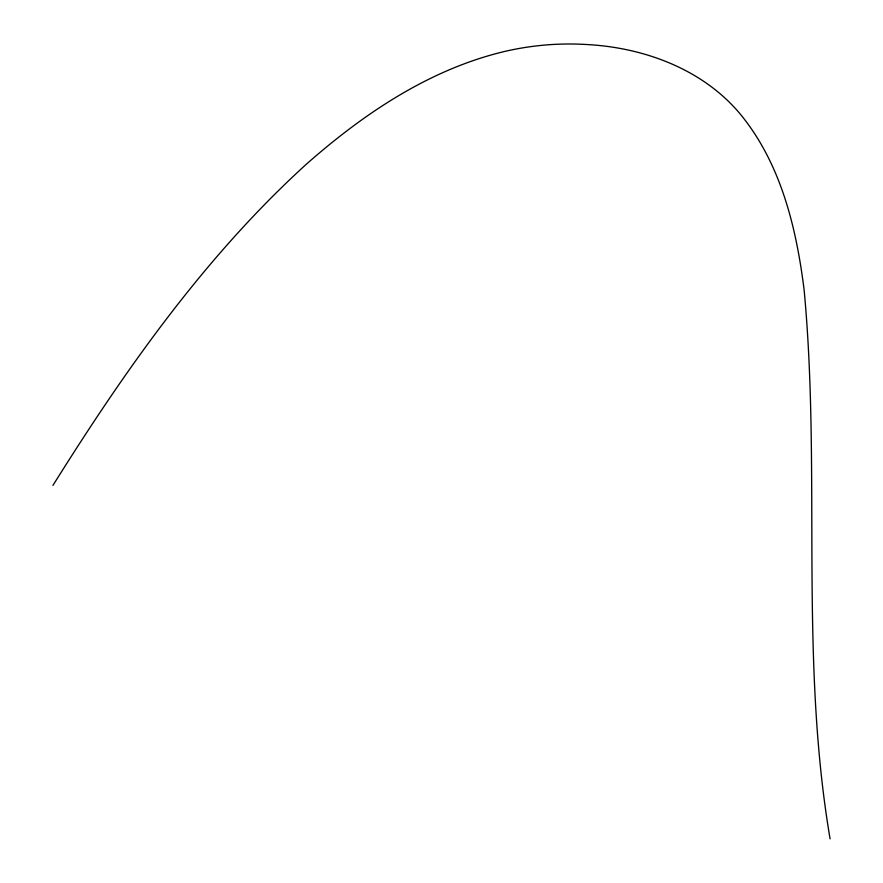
<?xml version="1.0" encoding="UTF-8"?>
<svg xmlns="http://www.w3.org/2000/svg" width="883" height="883" viewBox="0 0 883 883"><rect width="100%" height="100%" fill="white"/><g stroke="black" fill="none" stroke-linecap="round" stroke-linejoin="round"><path stroke-width="1.32" d="M52.914 485.429C125.397 369.58 205.055 256.247 306.688 163.896C364.193 113.289 430.187 68.874 505.716 51.203A329.216 300.11 -71.1 0 1 584.943 44.426C645.44 47.24 707.78 70.695 745.175 120.276C782.272 168.94 796.687 230.364 804.126 289.999C821.234 472.504 799.247 657.305 830.086 838.85"/></g></svg>
